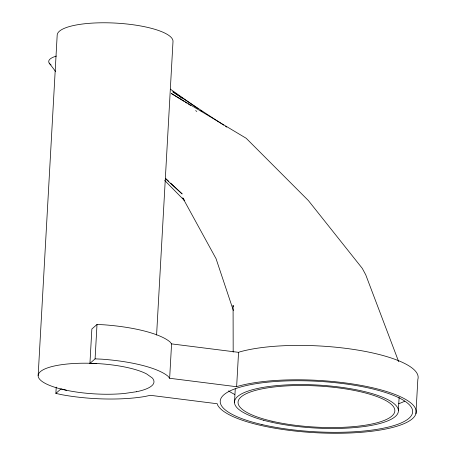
<?xml version="1.0" encoding="UTF-8"?>
<svg xmlns="http://www.w3.org/2000/svg" width="456" height="456" viewBox="0 0 456 456"><rect width="100%" height="100%" fill="white"/><g stroke="black" fill="none" stroke-linecap="round" stroke-linejoin="round"><path stroke-width="0.68" d="M38.156 375.516L57.188 35.089A57.992 15.208 3.2 0 1 115.841 23.113A57.992 15.208 3.2 0 1 173.001 41.513L156.59 335.035M169.643 378.275L171.57 343.887L170.002 341.932A75.838 19.882 3.2 0 0 103.911 324.797L97.008 324.472L91.861 329.01L89.935 363.398L95.087 358.861L101.99 359.185A75.838 19.882 3.2 0 1 168.082 376.32L169.643 378.275L236.635 386.728L238.072 386.215A99.927 26.203 3.2 0 1 396.384 394.993A99.927 26.203 3.2 0 1 353.434 432.829A99.927 26.203 3.2 0 1 217.352 404.461L217.301 403.76L150.309 395.306L145.253 396.429A75.838 19.882 3.2 0 1 61.691 394.685L55.877 393.403L56.23 387.087M95.087 358.861L97.008 324.472M234.492 402.654L235.262 388.9M236.635 386.728L238.556 352.34L239.993 351.827A99.927 26.203 3.2 0 1 354.717 349.604A99.927 26.203 3.2 0 1 417.844 379.381L415.923 413.763M398.396 410.411L399.125 397.341M55.877 393.403L61.024 388.865L66.462 390.273M89.935 363.398L96.809 363.54M171.57 343.887L238.556 352.34M170.339 89.148L198.052 108.688M184.047 101.369L171.37 93.497L246.194 138.276L308.398 200.583L362.292 268.385L365.769 274.877L398.669 361.671M185.256 102.115L187.063 103.238M188.271 103.991L190.688 105.49M223.736 125.155L172.795 91.724L178 95.384M225.515 126.318L226.7 127.099M179.157 96.199L182.052 98.234M200.355 110.335L202.076 111.572M195.652 110.608L196.81 111.441M165.477 178.701L182.166 193.96L170.812 183.306M165.648 178.461L168.743 181.368M164.719 180.479L184.577 200.68L182.742 197.864L216.047 258.66L233.352 310.507M49.208 63.093L55.615 71.524M233.255 306.626L233.084 305.315L233.181 352.14M404.717 401.177A96.358 25.262 3.2 0 1 398.647 403.754M234.76 394.457A96.358 25.262 3.2 0 1 228.593 390.883M51.015 64.877A35.083 9.143 1.8 0 1 56.379 56.071M136.481 391.738L124.368 393.488A57.992 15.208 3.2 0 1 45.543 383.542A57.992 15.208 3.2 0 1 67.756 363.968A57.992 15.208 3.2 0 1 146.581 373.914L152.19 377.899A57.992 15.208 3.2 0 1 136.481 391.738M272.05 421.213A78.517 20.588 3.2 0 0 394.605 412.213A78.517 20.588 3.2 0 0 282.68 386.169A78.517 20.588 3.2 0 0 272.05 421.213M261.961 424.553A96.358 25.262 3.2 0 0 412.366 413.507A96.358 25.262 3.2 0 0 275.002 381.541A96.358 25.262 3.2 0 0 261.961 424.553M263.522 420.238A82.086 21.523 3.2 0 0 397.108 414.555A82.086 21.523 3.2 0 0 288.699 384.807A82.086 21.523 3.2 0 0 263.522 420.238"/></g></svg>
